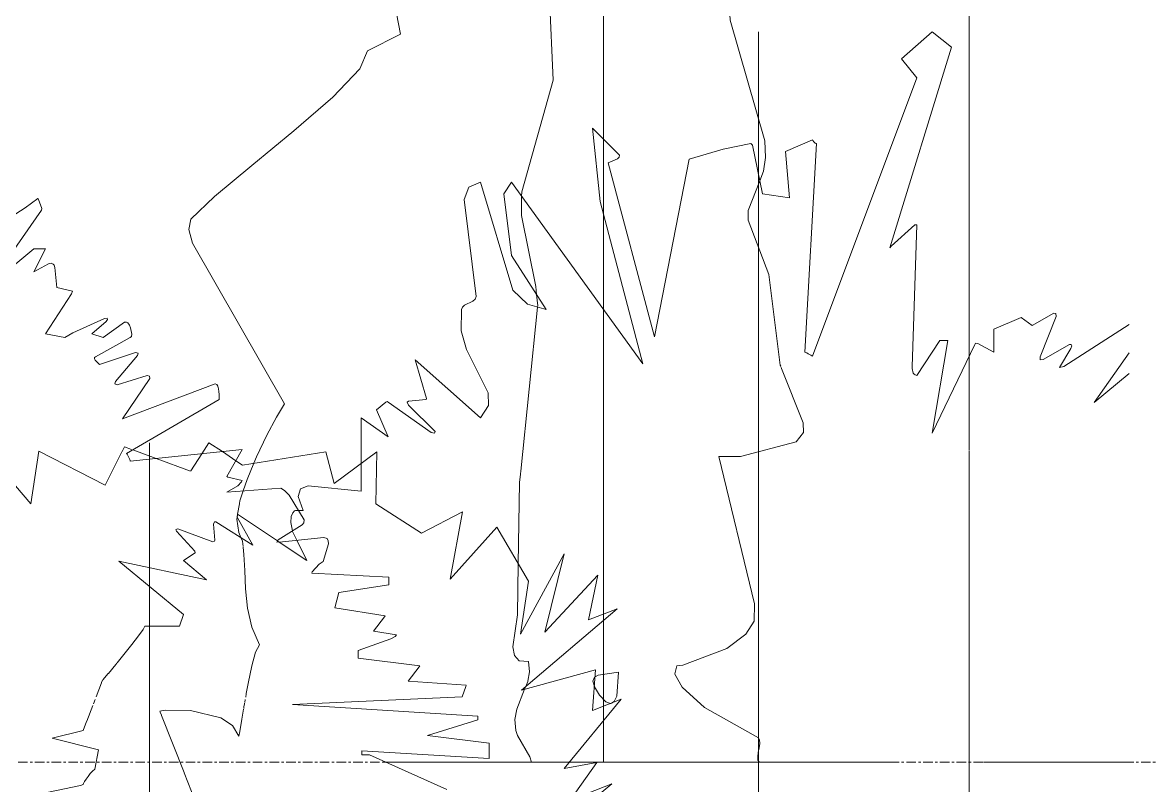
# Model space of a CAD drawing. Header units: inches. Extents: x -3210 to -1935, y -327 to 478.
# Drawn here: x -2041.6 to -1982.8, y 30.8 to 70.6 of the extents above; entities that cross this region are included whole.
import ezdxf

# ---------------------------------------------------------------- set-up
doc = ezdxf.new("R2010")
doc.units = ezdxf.units.IN
doc.header["$MEASUREMENT"] = 0
doc.linetypes.add('Grid Line 1_2_', pattern=[0.875, 0.5, -0.125, 0.125, -0.125])
doc.layers.add('A-DETL-GENF', color=92, linetype='Continuous', lineweight=9)
doc.layers.add('A-FLOR-LEVL-1', color=51, linetype='Grid Line 1_2_', lineweight=9)

# ---------------------------------------------------------------- blocks, each defined once
blk = doc.blocks.new('fraser photina 26748 - fraser photina 26748-1770216-BUILDING SECTION - NORTH_SOUTH - LOOKING EAST')
at = {"layer": 'A-DETL-GENF'}
for p, q in [((-1992.195, 69.461), (-1992.195, 74.286)), ((-2022.1, 71.056), (-2021.883, 69.973)), ((-2021.883, 69.973), (-2023.617, 69.106)), ((-1992.195, 68.672), (-1992.195, 69.461)), ((-2023.617, 69.106), (-2024.004, 68.16)), ((-1992.195, 68.597), (-1992.195, 68.672)), ((-1992.195, 68.464), (-1992.195, 68.597)), ((-1992.195, 68.286), (-1992.195, 68.464)), ((-1992.195, 68.076), (-1992.195, 68.286)), ((-2024.004, 68.16), (-2025.429, 66.691)), ((-1992.195, 67.845), (-1992.195, 68.076)), ((-1992.195, 67.606), (-1992.195, 67.845)), ((-1992.195, 66.709), (-1992.195, 67.805)), ((-1992.195, 67.805), (-1992.195, 67.661)), ((-1992.195, 67.661), (-1992.195, 67.545)), ((-1992.195, 67.372), (-1992.195, 67.606)), ((-1992.195, 67.545), (-1992.195, 67.457)), ((-1992.195, 67.457), (-1992.195, 67.396)), ((-1992.195, 67.396), (-1992.195, 67.362)), ((-1992.195, 67.354), (-1992.195, 67.372)), ((-1992.195, 67.362), (-1992.195, 67.354)), ((-2025.429, 66.691), (-2027.458, 64.934)), ((-1992.195, 65.372), (-1992.195, 66.709)), ((-1992.195, 63.911), (-1992.195, 65.372)), ((-2027.458, 64.934), (-2029.657, 63.129)), ((-1992.195, 62.441), (-1992.195, 63.911)), ((-2029.657, 63.129), (-2031.592, 61.511)), ((-1992.195, 61.079), (-1992.195, 62.441)), ((-2031.592, 61.511), (-2032.83, 60.318)), ((-1992.195, 59.939), (-1992.195, 61.079)), ((-2032.83, 60.318), (-2032.936, 59.787)), ((-2032.936, 59.787), (-2032.747, 59.067)), ((-1992.195, 59.137), (-1992.195, 59.939)), ((-2032.747, 59.067), (-2027.951, 50.686)), ((-1992.195, 58.642), (-1992.195, 59.137)), ((-1992.195, 57.367), (-1992.195, 58.642)), ((-1992.195, 55.632), (-1992.195, 57.367)), ((-1992.195, 53.756), (-1992.195, 55.632)), ((-1992.195, 53.196), (-1992.195, 53.756)), ((-1992.195, 52.058), (-1992.195, 53.196)), ((-1992.195, 52.331), (-1992.195, 52.245)), ((-1992.195, 52.242), (-1992.195, 52.331)), ((-1992.195, 52.245), (-1992.195, 51.967)), ((-1992.195, 51.119), (-1992.195, 52.242)), ((-1992.195, 50.856), (-1992.195, 52.058)), ((-1992.195, 51.986), (-1992.195, 50.469)), ((-1992.195, 51.967), (-1992.195, 51.986)), ((-2027.951, 50.686), (-2028.357, 50)), ((-1992.195, 51.076), (-1992.195, 51.119)), ((-1992.195, 50.951), (-1992.195, 51.076)), ((-1992.195, 49.918), (-1992.195, 50.951)), ((-1992.195, 50.469), (-1992.195, 50.856)), ((-2028.357, 50), (-2028.868, 49.044)), ((-1992.195, 49.602), (-1992.195, 49.918)), ((-1992.195, 48.851), (-1992.195, 49.602)), ((-2028.868, 49.044), (-2029.407, 47.924)), ((-1992.195, 48.282), (-1992.195, 48.823)), ((-1992.195, 39.633), (-1992.195, 48.244)), ((-2029.407, 47.924), (-2029.549, 47.584)), ((-2029.549, 47.584), (-2029.899, 46.748)), ((-2029.899, 46.748), (-2030.097, 46.144)), ((-2030.097, 46.144), (-2030.268, 45.625)), ((-2030.295, 45.469), (-2030.392, 44.923)), ((-2030.268, 45.625), (-2030.293, 45.483)), ((-2030.402, 44.868), (-2030.439, 44.662)), ((-2030.392, 44.923), (-2030.402, 44.868)), ((-2030.439, 44.662), (-2030.335, 43.968)), ((-2030.335, 43.968), (-2030.231, 43.718)), ((-2030.231, 43.718), (-2030.145, 43.515)), ((-2030.145, 43.515), (-2030.111, 43.248)), ((-2030.106, 43.207), (-2030.059, 42.835)), ((-2030.059, 42.835), (-2030.021, 41.988)), ((-2030.021, 41.988), (-2029.977, 41.033)), ((-2029.977, 41.033), (-2029.87, 40.03)), ((-2029.87, 40.03), (-2029.647, 39.038)), ((-1992.195, 29.665), (-1992.195, 39.633)), ((-2029.647, 39.038), (-2029.252, 38.117)), ((-2029.45, 37.738), (-2029.652, 37.013)), ((-2029.252, 38.117), (-2029.45, 37.738)), ((-2029.652, 37.013), (-2029.845, 36.088)), ((-2029.845, 36.088), (-2029.938, 35.571)), ((-2029.939, 35.565), (-2029.971, 35.387)), ((-2030.081, 34.75), (-2030.168, 34.231)), ((-2030.064, 34.85), (-2030.074, 34.794)), ((-2030.042, 34.986), (-2030.063, 34.858)), ((-2030.029, 35.065), (-2030.038, 35.008)), ((-2029.993, 35.264), (-2030.021, 35.111)), ((-2034.175, 34.703), (-2034.453, 34.649)), ((-2034.453, 34.649), (-2034.437, 34.611)), ((-2034.43, 34.592), (-2034.372, 34.446)), ((-2034.367, 34.433), (-2033.183, 31.448)), ((-2032.853, 34.68), (-2034.175, 34.703)), ((-2031.268, 34.301), (-2032.853, 34.68)), ((-2030.663, 33.91), (-2031.268, 34.301)), ((-2030.168, 34.231), (-2030.276, 33.594)), ((-2030.335, 33.349), (-2030.663, 33.91)), ((-2030.276, 33.594), (-2030.335, 33.349)), ((-2033.176, 31.431), (-2032.407, 29.491))]:
    blk.add_line(p, q, dxfattribs=at)
blk = doc.blocks.new('dwayne 23733 - dwayne 23733-698390-BUILDING SECTION - NORTH_SOUTH - LOOKING EAST')
at = {"layer": 'A-DETL-GENF'}
for p, q in [((-1983.85, 76.6), (-1985.3, 76.071)), ((-1985.3, 76.071), (-1985.701, 75.777)), ((-1985.964, 75.322), (-1986.059, 74.685)), ((-1985.701, 75.777), (-1985.964, 75.322)), ((-1986.059, 74.685), (-1985.957, 74.085)), ((-1985.957, 74.085), (-1985.694, 73.57)), ((-1985.694, 73.57), (-1985.305, 73.187)), ((-1985.305, 73.187), (-1984.825, 72.984)), ((-1984.825, 72.984), (-1984.289, 73.009)), ((-1984.289, 73.009), (-1983.85, 73.248)), ((-1983.85, 32), (-1991.447, 32)), ((-1983.85, 32), (-1991.447, 32))]:
    blk.add_line(p, q, dxfattribs=at)
blk = doc.blocks.new('tina 23824 - tina 23824-698380-BUILDING SECTION - NORTH_SOUTH - LOOKING EAST')
at = {"layer": 'A-DETL-GENF'}
for p, q in [((-2012.696, 98.472), (-2008.767, 100)), ((-2011.292, 99.748), (-2011.292, 99.941)), ((-2011.292, 99.941), (-2011.292, 99.801)), ((-2011.292, 99.801), (-2011.292, 99.586)), ((-2011.292, 99.437), (-2011.292, 99.748)), ((-2011.292, 99.586), (-2011.292, 99.306)), ((-2011.292, 99.018), (-2011.292, 99.437)), ((-2008.767, 100), (-2008.388, 99.964)), ((-2008.388, 99.964), (-2008.111, 99.56)), ((-2008.111, 99.56), (-2007.609, 98.3)), ((-2011.292, 99.306), (-2011.292, 98.144)), ((-2011.292, 97.98), (-2011.292, 99.018)), ((-2015.097, 95.961), (-2012.696, 98.472)), ((-2007.609, 98.3), (-2007.257, 97.767)), ((-2011.292, 98.144), (-2011.292, 97.302)), ((-2011.292, 97.38), (-2011.292, 97.98)), ((-2007.257, 97.767), (-2006.755, 97.516)), ((-2006.755, 97.516), (-2005.653, 97.862)), ((-2005.653, 97.862), (-2005.335, 97.877)), ((-2005.335, 97.877), (-2005.099, 97.772)), ((-2005.099, 97.772), (-2004.96, 97.564)), ((-2011.292, 95.673), (-2011.292, 97.38)), ((-2011.292, 97.302), (-2011.292, 97.024)), ((-2004.933, 97.271), (-2005.032, 96.913)), ((-2004.96, 97.564), (-2004.933, 97.271)), ((-2011.292, 97.024), (-2011.292, 96.616)), ((-2011.292, 96.616), (-2011.292, 95.675)), ((-2005.274, 96.507), (-2005.39, 96.4)), ((-2005.032, 96.913), (-2005.274, 96.507)), ((-2015.143, 95.477), (-2015.097, 95.961)), ((-2006.474, 95.961), (-2006.827, 95.566)), ((-2005.39, 96.4), (-2006.474, 95.961)), ((-2015.028, 95.062), (-2015.143, 95.477)), ((-2011.292, 95.675), (-2011.292, 94.882)), ((-2011.292, 95.306), (-2011.292, 95.673)), ((-2006.827, 95.566), (-2006.958, 95.075)), ((-2013.959, 93.64), (-2015.028, 95.062)), ((-2011.292, 94.619), (-2011.292, 95.306)), ((-2011.292, 94.882), (-2011.292, 92.685)), ((-2006.958, 95.075), (-2006.921, 94.527)), ((-2011.292, 93.397), (-2011.292, 94.619)), ((-2006.921, 94.527), (-2006.147, 92.578)), ((-2013.788, 93.233), (-2013.959, 93.64)), ((-2015.861, 91.704), (-2013.788, 93.233)), ((-2011.292, 91.704), (-2011.292, 93.397)), ((-2011.292, 92.685), (-2011.292, 92.25)), ((-2006.147, 92.578), (-2006.365, 92.226)), ((-2011.292, 92.25), (-2011.292, 90.835)), ((-2006.365, 92.226), (-2006.444, 90.127)), ((-2015.627, 91.398), (-2015.861, 91.704)), ((-2015.387, 91.178), (-2015.627, 91.398)), ((-2015.361, 87.794), (-2013.788, 91.268)), ((-2013.788, 91.268), (-2014.54, 91.005)), ((-2011.292, 91.4), (-2011.292, 91.704)), ((-2011.292, 90.948), (-2011.292, 91.4)), ((-2015.131, 91.041), (-2015.387, 91.178)), ((-2014.852, 90.984), (-2015.131, 91.041)), ((-2014.54, 91.005), (-2014.852, 90.984)), ((-2011.292, 88.214), (-2011.292, 90.948)), ((-2011.292, 90.835), (-2011.292, 90.016)), ((-2011.292, 90.016), (-2011.292, 87.409)), ((-2006.444, 90.127), (-2006.588, 89.853)), ((-2006.588, 89.853), (-2008.767, 89.74)), ((-2008.767, 89.74), (-2008.767, 85.81)), ((-2015.518, 87.023), (-2015.361, 87.794)), ((-2011.292, 88.037), (-2011.292, 88.193)), ((-2011.292, 87.854), (-2011.292, 88.037)), ((-2011.292, 87.656), (-2011.292, 87.854)), ((-2011.292, 87.169), (-2011.292, 87.647)), ((-2011.292, 87.409), (-2011.292, 86.574)), ((-2011.292, 86.902), (-2011.292, 87.169)), ((-2015.48, 86.361), (-2015.518, 87.023)), ((-2011.292, 86.576), (-2011.292, 86.902)), ((-2011.292, 86.338), (-2011.292, 86.576)), ((-2011.292, 86.574), (-2011.292, 86.479)), ((-2015.279, 85.804), (-2015.48, 86.361)), ((-2011.292, 86.479), (-2011.292, 86.37)), ((-2011.292, 86.37), (-2011.292, 86.244)), ((-2011.292, 86.153), (-2011.292, 86.338)), ((-2011.292, 86.244), (-2011.292, 86.096)), ((-2011.292, 85.988), (-2011.292, 86.153)), ((-2011.292, 86.096), (-2011.292, 85.923)), ((-2011.292, 85.808), (-2011.292, 85.988)), ((-2011.292, 85.923), (-2011.292, 85.72)), ((-2014.946, 85.351), (-2015.279, 85.804)), ((-2014.514, 84.997), (-2014.946, 85.351)), ((-2011.292, 85.578), (-2011.292, 85.808)), ((-2011.292, 85.72), (-2011.292, 85.483)), ((-2011.292, 85.264), (-2011.292, 85.578)), ((-2011.292, 85.483), (-2011.292, 77.187)), ((-2008.767, 85.81), (-2008.674, 85.551)), ((-2008.674, 85.551), (-2007.348, 84.282)), ((-2014.015, 84.741), (-2014.514, 84.997)), ((-2013.977, 84.352), (-2014.015, 84.741)), ((-2011.292, 76.86), (-2011.292, 85.264)), ((-2014.702, 82.493), (-2013.977, 84.352)), ((-2007.348, 84.282), (-2005.268, 80.48)), ((-2014.732, 82.013), (-2014.702, 82.493)), ((-2014.552, 81.553), (-2014.732, 82.013)), ((-2013.912, 67.567), (-2014.552, 81.553)), ((-2005.268, 80.48), (-2004.67, 70.698)), ((-2011.292, 77.187), (-2011.292, 76.89)), ((-2011.292, 76.89), (-2011.292, 76.661)), ((-2011.292, 76.444), (-2011.292, 76.86)), ((-2011.292, 76.661), (-2011.292, 76.482)), ((-2011.292, 76.482), (-2011.292, 76.332)), ((-2011.292, 76.172), (-2011.292, 76.444)), ((-2011.292, 76.332), (-2011.292, 76.195)), ((-2011.292, 76.195), (-2011.292, 76.049)), ((-2011.292, 75.997), (-2011.292, 76.172)), ((-2011.292, 76.049), (-2011.292, 75.877)), ((-2011.292, 75.872), (-2011.292, 75.997)), ((-2011.292, 75.877), (-2011.292, 75.476)), ((-2011.292, 75.75), (-2011.292, 75.872)), ((-2011.292, 75.586), (-2011.292, 75.75)), ((-2011.292, 75.332), (-2011.292, 75.586)), ((-2011.292, 75.476), (-2011.292, 75.059)), ((-2011.292, 74.973), (-2011.292, 75.332)), ((-2011.292, 75.059), (-2011.292, 74.628)), ((-2011.292, 74.625), (-2011.292, 74.973)), ((-2011.292, 74.628), (-2011.292, 74.186)), ((-2011.292, 74.283), (-2011.292, 74.625)), ((-2011.292, 73.946), (-2011.292, 74.283)), ((-2011.292, 74.186), (-2011.292, 67.582)), ((-2011.292, 73.61), (-2011.292, 73.946)), ((-2011.292, 73.272), (-2011.292, 73.61)), ((-2011.292, 72.93), (-2011.292, 73.272)), ((-2011.292, 71.304), (-2011.292, 72.93)), ((-2011.292, 69.11), (-2011.292, 71.304)), ((-2004.67, 70.698), (-2002.872, 64.416)), ((-2011.292, 64.499), (-2011.292, 69.11)), ((-2015.563, 61.746), (-2013.912, 67.567)), ((-2011.292, 67.582), (-2011.292, 64.499)), ((-2011.292, 60.609), (-2011.292, 64.499)), ((-2011.292, 64.499), (-2011.292, 60.605)), ((-2002.872, 64.416), (-2002.825, 63.547)), ((-2002.825, 63.547), (-2002.932, 62.834)), ((-2002.932, 62.834), (-2003.134, 62.319)), ((-2003.134, 62.319), (-2003.739, 60.778)), ((-2015.576, 60.527), (-2015.565, 61.526)), ((-2015.565, 61.526), (-2015.563, 61.746)), ((-2011.292, 56.756), (-2011.292, 60.605)), ((-2011.292, 60.605), (-2011.292, 56.558)), ((-2003.739, 60.778), (-2003.746, 60.269)), ((-2014.828, 56.808), (-2015.576, 60.513)), ((-2003.746, 60.269), (-2002.654, 57.431)), ((-2002.654, 57.431), (-2002.062, 52.704)), ((-2014.786, 56.396), (-2014.828, 56.808)), ((-2011.292, 55.614), (-2011.292, 56.756)), ((-2011.292, 56.558), (-2011.292, 56.322)), ((-2014.725, 55.796), (-2014.786, 56.396)), ((-2011.292, 56.322), (-2011.292, 56.207)), ((-2011.292, 56.207), (-2011.292, 56.149)), ((-2011.292, 56.149), (-2011.292, 56.087)), ((-2011.292, 56.087), (-2011.292, 55.957)), ((-2011.292, 55.957), (-2011.292, 55.698)), ((-2015.609, 47.178), (-2014.732, 55.732)), ((-2014.732, 55.732), (-2014.725, 55.796)), ((-2011.292, 55.698), (-2011.292, 55.614)), ((-2011.292, 52.944), (-2011.292, 55.614)), ((-2011.292, 55.614), (-2011.292, 55.248)), ((-2011.292, 55.248), (-2011.292, 48.984)), ((-2011.292, 50.412), (-2011.292, 52.94)), ((-2002.062, 52.703), (-2002.039, 52.645)), ((-2002.03, 52.624), (-2002.017, 52.59)), ((-2002.012, 52.577), (-2002, 52.548)), ((-2001.992, 52.527), (-2000.869, 49.698)), ((-2011.292, 48.984), (-2011.292, 50.412)), ((-2000.869, 49.698), (-2000.858, 49.196)), ((-2011.292, 48.783), (-2011.292, 48.967)), ((-2011.292, 48.967), (-2011.292, 48.783)), ((-2000.858, 49.196), (-2001.235, 48.699)), ((-2011.292, 39.722), (-2011.292, 48.767)), ((-2011.292, 48.767), (-2011.292, 47.607)), ((-2001.235, 48.699), (-2004.137, 47.938)), ((-2004.137, 47.938), (-2005.274, 47.935)), ((-2005.274, 47.935), (-2003.4, 40.252)), ((-2015.624, 47.027), (-2015.61, 47.166)), ((-2011.292, 47.607), (-2011.292, 39.722)), ((-2015.738, 42.343), (-2015.669, 46.587)), ((-2015.669, 46.587), (-2015.625, 47.015)), ((-2015.782, 39.68), (-2015.738, 42.343)), ((-2003.4, 40.252), (-2003.429, 39.341)), ((-2016.017, 38.017), (-2015.782, 39.68)), ((-2011.292, 39.398), (-2011.292, 39.722)), ((-2011.292, 39.722), (-2011.292, 39.595)), ((-2011.292, 39.595), (-2011.292, 39.398)), ((-2011.292, 38.22), (-2011.292, 39.398)), ((-2011.292, 39.398), (-2011.292, 39.304)), ((-2011.292, 39.304), (-2011.292, 38.992)), ((-2011.292, 38.992), (-2011.292, 38.665)), ((-2003.429, 39.341), (-2003.864, 38.664)), ((-2011.292, 38.665), (-2011.292, 38.332)), ((-2011.292, 38.332), (-2011.292, 37.999)), ((-2003.864, 38.664), (-2004.857, 37.928)), ((-2015.944, 37.558), (-2016.017, 38.017)), ((-2011.292, 37.437), (-2011.292, 38.22)), ((-2011.292, 37.999), (-2011.292, 37.674)), ((-2011.292, 37.674), (-2011.292, 37.271)), ((-2004.857, 37.928), (-2007.157, 37.051)), ((-2015.694, 37.273), (-2015.944, 37.558)), ((-2015.207, 37.238), (-2015.694, 37.273)), ((-2015.15, 36.709), (-2015.207, 37.238)), ((-2011.292, 37.015), (-2011.292, 37.437)), ((-2011.292, 37.342), (-2011.292, 36.87)), ((-2011.292, 36.866), (-2011.292, 37.342)), ((-2011.292, 37.271), (-2011.292, 37.03)), ((-2015.242, 36.214), (-2015.15, 36.709)), ((-2011.564, 36.534), (-2011.728, 36.44)), ((-2011.564, 36.534), (-2010.513, 36.692)), ((-2011.292, 37.03), (-2011.292, 37.019)), ((-2011.292, 37.019), (-2011.292, 36.583)), ((-2011.292, 36.87), (-2011.292, 37.015)), ((-2011.292, 36.575), (-2011.292, 36.866)), ((-2011.292, 36.583), (-2011.292, 34.909)), ((-2011.292, 35.284), (-2011.292, 36.575)), ((-2010.599, 35.439), (-2010.513, 36.692)), ((-2007.566, 36.583), (-2007.186, 35.896)), ((-2007.457, 37.019), (-2007.563, 36.593)), ((-2007.157, 37.051), (-2007.457, 37.019)), ((-2015.408, 35.796), (-2015.349, 35.944)), ((-2015.349, 35.944), (-2015.246, 36.206)), ((-2011.765, 36.418), (-2011.842, 36.225)), ((-2011.842, 36.225), (-2011.765, 35.939)), ((-2011.728, 36.44), (-2011.765, 36.418)), ((-2011.762, 35.925), (-2011.495, 35.491)), ((-2007.186, 35.896), (-2006.024, 34.836)), ((-2015.819, 34.757), (-2015.408, 35.796)), ((-2011.495, 35.491), (-2011.169, 35.14)), ((-2010.727, 35.165), (-2010.599, 35.439)), ((-2015.914, 34.223), (-2015.819, 34.757)), ((-2011.292, 35.051), (-2011.292, 35.271)), ((-2011.292, 34.909), (-2011.292, 35.048)), ((-2011.292, 34.154), (-2011.292, 34.909)), ((-2011.292, 34.909), (-2011.292, 34.154)), ((-2011.169, 35.14), (-2010.928, 35.052)), ((-2010.916, 35.048), (-2010.876, 35.073)), ((-2010.876, 35.073), (-2010.727, 35.165)), ((-2006.024, 34.836), (-2003.202, 33.266)), ((-2015.861, 33.636), (-2015.914, 34.223)), ((-2011.292, 34.023), (-2011.292, 34.154)), ((-2011.292, 34.154), (-2011.292, 33.461)), ((-2015.776, 33.38), (-2015.861, 33.636)), ((-2011.292, 33.499), (-2011.292, 34.018)), ((-2015.133, 32.27), (-2015.776, 33.38)), ((-2011.292, 33.499), (-2011.292, 32)), ((-2011.292, 33.457), (-2011.292, 32.711)), ((-2003.202, 33.266), (-2003.139, 33.153)), ((-2003.137, 32.966), (-2003.171, 32.734)), ((-2003.139, 33.153), (-2003.137, 32.966)), ((-2011.292, 32.711), (-2011.292, 32)), ((-2003.214, 32.49), (-2003.242, 32.266)), ((-2003.171, 32.734), (-2003.214, 32.49)), ((-2022.655, 32), (-2022.776, 32)), ((-2022.776, 32), (-2022.655, 32)), ((-2022.655, 32), (-2022.423, 32)), ((-2022.423, 32), (-2022.655, 32)), ((-2022.423, 32), (-2021.417, 32)), ((-2021.417, 32), (-2022.423, 32)), ((-2021.417, 32), (-2019.839, 32)), ((-2019.839, 32), (-2021.417, 32)), ((-2019.839, 32), (-2017.769, 32)), ((-2017.769, 32), (-2019.839, 32)), ((-2017.769, 32), (-2015.289, 32)), ((-2015.289, 32), (-2017.769, 32)), ((-2015.289, 32), (-2013.065, 32)), ((-2015.043, 32), (-2015.289, 32)), ((-2015.133, 32.27), (-2015.043, 32)), ((-2013.065, 32), (-2015.043, 32)), ((-2013.065, 32), (-2015.043, 32)), ((-2012.477, 32), (-2013.065, 32)), ((-2003.147, 32), (-2013.065, 32)), ((-2013.065, 32), (-2012.477, 32)), ((-2009.416, 32), (-2012.477, 32)), ((-2012.477, 32), (-2009.416, 32)), ((-2009.416, 32), (-2003.147, 32)), ((-2009.416, 32), (-1996.056, 32)), ((-2003.242, 32.266), (-2003.228, 32.092)), ((-2003.228, 32.092), (-2003.147, 32)), ((-2003.147, 32), (-1996.056, 32))]:
    blk.add_line(p, q, dxfattribs=at)
blk = doc.blocks.new('yew 26768 - yew 26768-1778494-BUILDING SECTION - NORTH_SOUTH - LOOKING EAST')
at = {"layer": 'A-DETL-GENF'}
for p, q in [((-2046.341, 48.394), (-2046.448, 45.419)), ((-2043.419, 48.075), (-2046.341, 48.394)), ((-2036.3, 48.447), (-2036.424, 48.2)), ((-2035.925, 48.309), (-2036.3, 48.447)), ((-2034.64, 47.835), (-2035.869, 48.288)), ((-2034.996, 47.491), (-2034.996, 48.66)), ((-2034.996, 48.66), (-2034.996, 47.798)), ((-2034.996, 47.966), (-2034.996, 48.447)), ((-2034.996, 48.447), (-2034.996, 47.966)), ((-2034.996, 48.075), (-2034.996, 48.394)), ((-2034.996, 48.394), (-2034.996, 47.966)), ((-2031.89, 48.66), (-2032.262, 48.081)), ((-2031.188, 48.192), (-2031.89, 48.66)), ((-2041.187, 45.478), (-2043.419, 48.075)), ((-2040.766, 48.221), (-2041.187, 45.478)), ((-2037.306, 46.45), (-2040.766, 48.221)), ((-2036.435, 48.179), (-2037.306, 46.45)), ((-2034.996, 47.966), (-2034.996, 48.221)), ((-2034.996, 48.221), (-2034.996, 47.966)), ((-2034.996, 45.472), (-2034.996, 48.182)), ((-2034.996, 48.182), (-2034.996, 46.535)), ((-2034.996, 46.535), (-2034.996, 48.182)), ((-2034.996, 48.182), (-2034.996, 47.491)), ((-2034.996, 47.966), (-2034.996, 48.075)), ((-2034.996, 47.798), (-2034.996, 47.966)), ((-2034.996, 47.966), (-2034.996, 47.798)), ((-2034.996, 47.798), (-2034.996, 47.966)), ((-2034.996, 47.966), (-2034.996, 47.798)), ((-2034.996, 47.798), (-2034.996, 47.966)), ((-2034.996, 47.966), (-2034.996, 47.798)), ((-2034.996, 47.798), (-2034.996, 45.419)), ((-2034.996, 45.478), (-2034.996, 47.798)), ((-2034.996, 47.798), (-2034.996, 45.478)), ((-2034.996, 46.45), (-2034.996, 47.798)), ((-2034.996, 47.798), (-2034.996, 46.45)), ((-2034.996, 47.685), (-2034.996, 47.798)), ((-2034.996, 47.798), (-2034.996, 47.172)), ((-2034.996, 47.172), (-2034.996, 47.685)), ((-2032.846, 47.172), (-2034.64, 47.835)), ((-2032.262, 48.081), (-2032.835, 47.189)), ((-2030.481, 47.721), (-2031.188, 48.192)), ((-2030.136, 47.491), (-2030.481, 47.721)), ((-2025.78, 48.182), (-2030.136, 47.491)), ((-2025.355, 46.535), (-2025.78, 48.182)), ((-2023.123, 48.182), (-2025.355, 46.535)), ((-2023.176, 45.472), (-2023.123, 48.182)), ((-2049.317, 46.216), (-2050.326, 43.665)), ((-2046.448, 45.419), (-2049.317, 46.216)), ((-2034.996, 46.197), (-2034.996, 43.665)), ((-2034.996, 45.419), (-2034.996, 46.197)), ((-2034.996, 43.931), (-2034.996, 45.472)), ((-2020.785, 43.931), (-2023.176, 45.472)), ((-2052.664, 44.941), (-2053.461, 42.178)), ((-2050.326, 43.665), (-2052.664, 44.941)), ((-2034.996, 41.54), (-2034.996, 45.047)), ((-2034.996, 45.047), (-2034.996, 43.931)), ((-2034.996, 44.941), (-2034.996, 42.178)), ((-2034.996, 43.665), (-2034.996, 44.941)), ((-2018.66, 45.047), (-2020.785, 43.931)), ((-2019.298, 41.54), (-2018.66, 45.047)), ((-2034.996, 41.434), (-2034.996, 44.25)), ((-2034.996, 44.25), (-2034.996, 41.54)), ((-2016.854, 44.25), (-2019.298, 41.54)), ((-2015.207, 41.434), (-2016.854, 44.25)), ((-2053.461, 42.178), (-2055.427, 43.453)), ((-2055.427, 43.453), (-2053.142, 37.449)), ((-2034.996, 43.453), (-2034.996, 42.132)), ((-2034.996, 42.178), (-2034.996, 43.453)), ((-2034.996, 38.777), (-2034.996, 42.868)), ((-2034.996, 42.868), (-2034.996, 38.671)), ((-2013.347, 42.868), (-2015.632, 38.671)), ((-2014.357, 38.777), (-2013.347, 42.868)), ((-2034.996, 42.132), (-2034.996, 41.169)), ((-2034.996, 39.415), (-2034.996, 41.753)), ((-2034.996, 41.753), (-2034.996, 38.777)), ((-2034.996, 38.671), (-2034.996, 41.434)), ((-2015.632, 38.671), (-2015.207, 41.434)), ((-2011.594, 41.753), (-2014.357, 38.777)), ((-2012.072, 39.415), (-2011.594, 41.753)), ((-2034.996, 41.151), (-2034.996, 39.084)), ((-2053.142, 37.449), (-2058.349, 40.159)), ((-2058.349, 40.159), (-2057.286, 37.715)), ((-2034.996, 40.159), (-2034.996, 39.084)), ((-2034.996, 39.084), (-2034.996, 40.159)), ((-2034.996, 35.749), (-2034.996, 39.999)), ((-2034.996, 39.999), (-2034.996, 39.415)), ((-2015.579, 35.749), (-2010.584, 39.999)), ((-2010.584, 39.999), (-2012.072, 39.415)), ((-2034.996, 39.084), (-2034.996, 38.498)), ((-2034.996, 38.498), (-2034.996, 39.084)), ((-2034.996, 39.084), (-2034.996, 38.498)), ((-2057.286, 37.715), (-2059.305, 38.671)), ((-2059.305, 38.671), (-2058.148, 35.812)), ((-2034.996, 38.498), (-2034.996, 38.671)), ((-2034.996, 38.671), (-2034.996, 38.498)), ((-2034.996, 38.498), (-2034.996, 37.449)), ((-2034.996, 37.449), (-2034.996, 38.498)), ((-2034.996, 38.498), (-2034.996, 37.715)), ((-2034.996, 37.715), (-2034.996, 38.498)), ((-2034.996, 38.498), (-2034.996, 36.769)), ((-2034.996, 34.686), (-2034.996, 36.812)), ((-2034.996, 36.812), (-2034.996, 35.749)), ((-2034.996, 36.752), (-2034.996, 36.144)), ((-2011.7, 36.812), (-2015.579, 35.749)), ((-2011.859, 34.686), (-2011.7, 36.812)), ((-2034.996, 36.129), (-2034.996, 35.288)), ((-2058.14, 35.792), (-2057.857, 35.092)), ((-2057.848, 35.071), (-2057.499, 34.208)), ((-2034.996, 31.658), (-2034.996, 35.271)), ((-2034.996, 35.271), (-2034.996, 34.686)), ((-2034.996, 35.194), (-2034.996, 35.023)), ((-2034.996, 34.959), (-2034.996, 34.58)), ((-2013.347, 31.658), (-2010.372, 35.271)), ((-2010.372, 35.271), (-2011.859, 34.686)), ((-2057.499, 34.208), (-2059.89, 33.889)), ((-2034.996, 34.558), (-2034.996, 34.395)), ((-2034.996, 34.381), (-2034.996, 34.208)), ((-2034.996, 34.208), (-2034.996, 33.889)), ((-2059.89, 33.889), (-2058.668, 32.242)), ((-2034.996, 33.87), (-2034.996, 33.789)), ((-2034.996, 33.778), (-2034.996, 32.242)), ((-2058.668, 32.242), (-2059.677, 31.498)), ((-2034.996, 32.242), (-2034.996, 31.518)), ((-2034.996, 30.011), (-2034.996, 31.977)), ((-2034.996, 31.977), (-2034.996, 31.658)), ((-2011.647, 31.977), (-2013.347, 31.658)), ((-2013.028, 30.011), (-2011.647, 31.977)), ((-2059.677, 31.498), (-2054.736, 27.142)), ((-2034.996, 31.498), (-2034.996, 29.081)), ((-2034.996, 26.251), (-2034.996, 30.861)), ((-2034.996, 30.861), (-2034.996, 30.011)), ((-2016.445, 26.251), (-2010.85, 30.861)), ((-2010.85, 30.861), (-2013.028, 30.011)), ((-2034.996, 29.078), (-2034.996, 27.142)), ((-2054.736, 27.142), (-2049.529, 23.104)), ((-2034.996, 27.142), (-2034.996, 23.6)), ((-2034.996, 23.635), (-2034.996, 26.251)), ((-2020.679, 23.635), (-2016.445, 26.251)), ((-2034.996, 20.66), (-2034.996, 23.635)), ((-2034.996, 23.588), (-2034.996, 23.104)), ((-2026.933, 22.106), (-2020.892, 23.583)), ((-2020.892, 23.583), (-2020.679, 23.635)), ((-2049.529, 23.104), (-2046.542, 22.536)), ((-2034.996, 23.104), (-2034.996, 22.536)), ((-2046.542, 22.536), (-2044.884, 22.107)), ((-2034.996, 22.536), (-2034.996, 22.106)), ((-2044.884, 22.107), (-2041.607, 21.261)), ((-2034.996, 22.106), (-2034.996, 21.261)), ((-2032.846, 20.66), (-2026.933, 22.106)), ((-2041.607, 21.261), (-2036.565, 20.66)), ((-2034.996, 21.261), (-2034.996, 21.163)), ((-2056.292, 20.66), (-2056.867, 20.66)), ((-2056.867, 20.66), (-2051.17, 20.66)), ((-2054.656, 20.66), (-2056.292, 20.66)), ((-2052.088, 20.66), (-2054.656, 20.66)), ((-2048.72, 20.66), (-2052.088, 20.66)), ((-2044.684, 20.66), (-2048.72, 20.66)), ((-2040.109, 20.66), (-2044.684, 20.66)), ((-2035.128, 20.66), (-2040.109, 20.66)), ((-2032.846, 20.66), (-2036.565, 20.66)), ((-2035.574, 20.66), (-2035.128, 20.66)), ((-2032.846, 20.66), (-2035.128, 20.66)), ((-2030.147, 20.66), (-2035.128, 20.66)), ((-2034.996, 21.163), (-2034.996, 20.66)), ((-2019.445, 20.66), (-2032.846, 20.66)), ((-2025.572, 20.66), (-2030.147, 20.66)), ((-2021.536, 20.66), (-2025.572, 20.66)), ((-2018.168, 20.66), (-2021.536, 20.66)), ((-2013.389, 20.66), (-2019.445, 20.66)), ((-2015.6, 20.66), (-2018.168, 20.66)), ((-2013.964, 20.66), (-2015.6, 20.66)), ((-2013.389, 20.66), (-2013.964, 20.66))]:
    blk.add_line(p, q, dxfattribs=at)
blk = doc.blocks.new('fountain grass 26747 - fountain grass 26747-1778495-BUILDING SECTION - NORTH_SOUTH - LOOKING EAST')
at = {"layer": 'A-DETL-GENF'}
for p, q in [((-2003.197, 68.695), (-2003.197, 70.105)), ((-2003.197, 69.299), (-2003.197, 70.105)), ((-1995.741, 68.695), (-1994.129, 70.105)), ((-1993.122, 69.299), (-1994.129, 70.105)), ((-2003.197, 58.822), (-2003.197, 69.299)), ((-1996.346, 58.822), (-1993.122, 69.299)), ((-2003.197, 68.695), (-2003.197, 67.688)), ((-1995.741, 68.695), (-1994.935, 67.688)), ((-2003.197, 67.688), (-2003.197, 53.18)), ((-1994.935, 67.688), (-2000.376, 53.18)), ((-2010.45, 63.658), (-2011.861, 65.068)), ((-2011.861, 65.068), (-2011.458, 61.24)), ((-2003.197, 63.658), (-2003.197, 65.068)), ((-2003.197, 65.068), (-2003.197, 62.624)), ((-2003.6, 64.262), (-2005.044, 63.979)), ((-2003.516, 64.178), (-2003.6, 64.262)), ((-2002.995, 61.643), (-2003.516, 64.178)), ((-2003.197, 64.431), (-2003.197, 64.464)), ((-2003.197, 64.464), (-2003.197, 63.859)), ((-2003.197, 64.355), (-2003.197, 64.431)), ((-2003.197, 64.32), (-2003.197, 64.355)), ((-2003.197, 64.29), (-2003.197, 64.32)), ((-2003.197, 64.27), (-2003.197, 64.29)), ((-2003.197, 64.262), (-2003.197, 64.27)), ((-2003.197, 53.382), (-2003.197, 64.262)), ((-2003.197, 64.178), (-2003.197, 64.262)), ((-2003.197, 64.262), (-2003.197, 63.979)), ((-2003.197, 62.624), (-2003.197, 64.178)), ((-2000.376, 64.464), (-2001.786, 63.859)), ((-2000.779, 53.382), (-2000.174, 64.262)), ((-2000.368, 64.431), (-2000.376, 64.464)), ((-2000.316, 64.355), (-2000.368, 64.431)), ((-2000.28, 64.32), (-2000.316, 64.355)), ((-2000.242, 64.29), (-2000.28, 64.32)), ((-2000.205, 64.27), (-2000.242, 64.29)), ((-2000.174, 64.262), (-2000.205, 64.27)), ((-2010.556, 63.478), (-2010.469, 63.563)), ((-2010.469, 63.563), (-2010.45, 63.658)), ((-2005.044, 63.979), (-2006.823, 63.456)), ((-2003.197, 63.979), (-2003.197, 63.456)), ((-2003.197, 63.859), (-2003.197, 61.441)), ((-2003.197, 63.563), (-2003.197, 63.658)), ((-2003.197, 63.478), (-2003.197, 63.563)), ((-2001.786, 63.859), (-2001.585, 61.441)), ((-2011.055, 63.255), (-2010.556, 63.478)), ((-2008.637, 54.188), (-2011.055, 63.255)), ((-2006.823, 63.456), (-2008.637, 54.188)), ((-2003.197, 63.255), (-2003.197, 63.478)), ((-2003.197, 63.456), (-2003.197, 62.624)), ((-2003.197, 62.624), (-2003.197, 63.255)), ((-2003.197, 62.624), (-2003.197, 54.188)), ((-2003.197, 54.188), (-2003.197, 62.624)), ((-2003.197, 62.624), (-2003.197, 61.24)), ((-2003.197, 61.643), (-2003.197, 62.624)), ((-2018.319, 61.986), (-2018.558, 61.346)), ((-2017.704, 62.255), (-2018.319, 61.986)), ((-2016.019, 56.61), (-2017.704, 62.255)), ((-2016.092, 62.255), (-2016.495, 61.651)), ((-2009.241, 52.777), (-2016.092, 62.255)), ((-2003.197, 52.777), (-2003.197, 62.255)), ((-2003.197, 62.255), (-2003.197, 61.651)), ((-2003.197, 56.61), (-2003.197, 62.255)), ((-2003.197, 62.255), (-2003.197, 61.986)), ((-2003.197, 61.986), (-2003.197, 61.346)), ((-2018.558, 61.346), (-2017.937, 56.28)), ((-2016.495, 61.651), (-2016.092, 58.427)), ((-2011.458, 61.24), (-2009.241, 52.777)), ((-2003.197, 61.651), (-2003.197, 58.427)), ((-2003.197, 61.441), (-2003.197, 61.643)), ((-2003.197, 61.346), (-2003.197, 56.28)), ((-2003.197, 61.24), (-2003.197, 52.777)), ((-2001.585, 61.441), (-2002.995, 61.643)), ((-2003.197, 52.625), (-2003.197, 60.031)), ((-2003.197, 60.031), (-2003.197, 60.021)), ((-2003.197, 60.021), (-2003.197, 58.92)), ((-1995.04, 60.021), (-1996.272, 58.92)), ((-1995.172, 52.625), (-1994.935, 60.031)), ((-1994.935, 60.031), (-1995.04, 60.021)), ((-2003.197, 58.92), (-2003.197, 58.822)), ((-1996.272, 58.92), (-1996.346, 58.822)), ((-2016.092, 58.427), (-2014.279, 55.606)), ((-2003.197, 58.427), (-2003.197, 55.606)), ((-2015.266, 55.88), (-2016.019, 56.61)), ((-2003.197, 55.88), (-2003.197, 56.61)), ((-2018.401, 55.909), (-2018.543, 55.834)), ((-2018.248, 55.977), (-2018.401, 55.909)), ((-2018.105, 56.052), (-2018.248, 55.977)), ((-2017.995, 56.148), (-2018.105, 56.052)), ((-2017.937, 56.28), (-2017.995, 56.148)), ((-2003.197, 56.28), (-2003.197, 56.148)), ((-2003.197, 56.148), (-2003.197, 56.052)), ((-2003.197, 56.052), (-2003.197, 55.977)), ((-2003.197, 55.977), (-2003.197, 55.909)), ((-2003.197, 55.909), (-2003.197, 55.834)), ((-2018.711, 55.606), (-2018.715, 54.491)), ((-2018.654, 55.737), (-2018.711, 55.606)), ((-2018.543, 55.834), (-2018.654, 55.737)), ((-2014.279, 55.606), (-2015.266, 55.88)), ((-2003.197, 55.606), (-2003.197, 55.88)), ((-2003.197, 55.834), (-2003.197, 55.737)), ((-2003.197, 55.737), (-2003.197, 55.606)), ((-2003.197, 55.606), (-2003.197, 54.491)), ((-2003.197, 55.397), (-2003.197, 55.417)), ((-2003.197, 55.417), (-2003.197, 54.782)), ((-2003.197, 55.356), (-2003.197, 55.411)), ((-2003.197, 55.411), (-2003.197, 55.397)), ((-2003.197, 55.397), (-2003.197, 54.916)), ((-2003.197, 55.241), (-2003.197, 55.397)), ((-2003.197, 54.874), (-2003.197, 55.356)), ((-1987.775, 55.417), (-1988.914, 54.782)), ((-1987.682, 55.397), (-1987.775, 55.417)), ((-1987.664, 55.241), (-1987.682, 55.397)), ((-2003.197, 53.143), (-2003.197, 55.241)), ((-2003.197, 54.782), (-2003.197, 55.195)), ((-2003.197, 55.195), (-2003.197, 54.591)), ((-2003.197, 54.916), (-2003.197, 52.637)), ((-2003.197, 54.792), (-2003.197, 54.874)), ((-2003.197, 50.762), (-2003.197, 54.792)), ((-1989.495, 55.195), (-1990.906, 54.591)), ((-1988.914, 54.782), (-1989.495, 55.195)), ((-1988.49, 53.143), (-1987.664, 55.241)), ((-1983.85, 54.825), (-1987.263, 52.637)), ((-2018.715, 54.491), (-2018.437, 53.526)), ((-2003.197, 54.591), (-2003.197, 53.382)), ((-2003.197, 54.491), (-2003.197, 53.526)), ((-1990.906, 54.591), (-1990.906, 53.382)), ((-2003.197, 49.15), (-2003.197, 53.986)), ((-2003.197, 53.986), (-2003.197, 52.173)), ((-2003.197, 53.836), (-2003.197, 53.847)), ((-2003.197, 53.847), (-2003.197, 53.785)), ((-2003.197, 53.382), (-2003.197, 53.836)), ((-2003.197, 53.785), (-2003.197, 53.79)), ((-2003.197, 53.79), (-2003.197, 53.002)), ((-2003.197, 53.715), (-2003.197, 53.785)), ((-2003.197, 53.785), (-2003.197, 49.15)), ((-2003.197, 53.583), (-2003.197, 53.715)), ((-2003.197, 52.576), (-2003.197, 53.583)), ((-1993.726, 53.986), (-1994.935, 52.173)), ((-1994.129, 49.15), (-1993.323, 53.986)), ((-1991.913, 53.785), (-1994.129, 49.15)), ((-1993.323, 53.986), (-1993.726, 53.986)), ((-1991.867, 53.847), (-1991.913, 53.785)), ((-1991.748, 53.836), (-1991.867, 53.847)), ((-1990.906, 53.382), (-1991.748, 53.836)), ((-1986.971, 53.79), (-1988.343, 53.002)), ((-1987.48, 52.576), (-1986.893, 53.583)), ((-1986.876, 53.785), (-1986.971, 53.79)), ((-1986.893, 53.583), (-1986.85, 53.715)), ((-1986.85, 53.715), (-1986.876, 53.785)), ((-2017.704, 49.964), (-2021.129, 52.987)), ((-2021.129, 52.987), (-2020.525, 50.972)), ((-2018.437, 53.526), (-2017.307, 51.253)), ((-2003.197, 53.526), (-2003.197, 51.253)), ((-2003.197, 53.371), (-2003.197, 53.382)), ((-2003.197, 53.342), (-2003.197, 53.371)), ((-2003.197, 53.302), (-2003.197, 53.342)), ((-2003.197, 53.259), (-2003.197, 53.302)), ((-2003.197, 53.22), (-2003.197, 53.259)), ((-2003.197, 53.191), (-2003.197, 53.22)), ((-2003.197, 53.18), (-2003.197, 53.191)), ((-2003.197, 52.979), (-2003.197, 53.143)), ((-2003.197, 53.002), (-2003.197, 52.979)), ((-2003.197, 49.964), (-2003.197, 52.987)), ((-2003.197, 52.987), (-2003.197, 50.972)), ((-2000.738, 53.371), (-2000.779, 53.382)), ((-2000.679, 53.342), (-2000.738, 53.371)), ((-2000.611, 53.302), (-2000.679, 53.342)), ((-2000.539, 53.259), (-2000.611, 53.302)), ((-2000.471, 53.22), (-2000.539, 53.259)), ((-2000.414, 53.191), (-2000.471, 53.22)), ((-2000.376, 53.18), (-2000.414, 53.191)), ((-1988.488, 52.979), (-1988.49, 53.143)), ((-1988.343, 53.002), (-1988.488, 52.979)), ((-1985.667, 50.762), (-1983.85, 53.357)), ((-2003.197, 51.568), (-2003.197, 52.777)), ((-2003.197, 52.777), (-2003.197, 50.762)), ((-2003.197, 52.637), (-2003.197, 52.576)), ((-2003.197, 52.538), (-2003.197, 52.625)), ((-2003.197, 52.451), (-2003.197, 52.538)), ((-2003.197, 52.368), (-2003.197, 52.451)), ((-2003.197, 52.294), (-2003.197, 52.368)), ((-1995.17, 52.538), (-1995.172, 52.625)), ((-1995.164, 52.451), (-1995.17, 52.538)), ((-1995.149, 52.368), (-1995.164, 52.451)), ((-1995.122, 52.294), (-1995.149, 52.368)), ((-1987.263, 52.637), (-1987.48, 52.576)), ((-2003.197, 52.234), (-2003.197, 52.294)), ((-2003.197, 52.192), (-2003.197, 52.234)), ((-2003.197, 52.173), (-2003.197, 52.192)), ((-2003.197, 51.971), (-2003.197, 52.022)), ((-2003.197, 52.022), (-2003.197, 51.992)), ((-2003.197, 51.992), (-2003.197, 51.568)), ((-2003.197, 51.927), (-2003.197, 51.971)), ((-2003.197, 51.805), (-2003.197, 51.927)), ((-2003.197, 50.762), (-2003.197, 51.805)), ((-1995.08, 52.234), (-1995.122, 52.294)), ((-1995.019, 52.192), (-1995.08, 52.234)), ((-1994.935, 52.173), (-1995.019, 52.192)), ((-1983.85, 52.276), (-1985.667, 50.762)), ((-2017.307, 51.253), (-2017.297, 50.606)), ((-2003.197, 51.253), (-2003.197, 50.606)), ((-2022.663, 50.777), (-2023.144, 50.367)), ((-2022.586, 50.805), (-2022.663, 50.777)), ((-2022.54, 50.77), (-2022.586, 50.805)), ((-2020.289, 49.19), (-2022.54, 50.77)), ((-2021.473, 50.835), (-2021.532, 50.77)), ((-2021.532, 50.77), (-2021.474, 50.626)), ((-2021.474, 50.626), (-2020.078, 49.242)), ((-2020.551, 50.917), (-2021.473, 50.835)), ((-2020.525, 50.972), (-2020.551, 50.917)), ((-2017.297, 50.606), (-2017.704, 49.964)), ((-2003.197, 50.972), (-2003.197, 50.917)), ((-2003.197, 50.917), (-2003.197, 50.835)), ((-2003.197, 50.835), (-2003.197, 50.77)), ((-2003.197, 50.77), (-2003.197, 50.805)), ((-2003.197, 50.805), (-2003.197, 50.777)), ((-2003.197, 50.777), (-2003.197, 50.367)), ((-2003.197, 50.77), (-2003.197, 50.626)), ((-2003.197, 49.19), (-2003.197, 50.77)), ((-2003.197, 50.561), (-2003.197, 50.762)), ((-2003.197, 50.626), (-2003.197, 49.242)), ((-2003.197, 50.606), (-2003.197, 49.964)), ((-2023.144, 50.367), (-2022.54, 48.957)), ((-2003.197, 50.428), (-2003.197, 50.561)), ((-2003.197, 48.344), (-2003.197, 50.428)), ((-2003.197, 50.367), (-2003.197, 48.957)), ((-2022.54, 48.957), (-2023.95, 49.964)), ((-2023.95, 49.964), (-2023.95, 47.571)), ((-2003.197, 48.957), (-2003.197, 49.964)), ((-2003.197, 49.964), (-2003.197, 46.136)), ((-2020.122, 49.158), (-2020.289, 49.19)), ((-2020.078, 49.242), (-2020.122, 49.158)), ((-2003.197, 49.242), (-2003.197, 49.158)), ((-2003.197, 49.158), (-2003.197, 49.19)), ((-2003.197, 49.086), (-2003.197, 49.15)), ((-2003.197, 49.15), (-2003.197, 49.134)), ((-2003.197, 49.134), (-2003.197, 48.393)), ((-2003.197, 48.976), (-2003.197, 49.086)), ((-2003.197, 48.344), (-2003.197, 48.976)), ((-2003.197, 48.949), (-2003.197, 48.95)), ((-2003.197, 48.95), (-2003.197, 48.143)), ((-2003.197, 48.908), (-2003.197, 48.949)), ((-2003.197, 48.798), (-2003.197, 48.908)), ((-2003.197, 48.646), (-2003.197, 48.798)), ((-2003.197, 48.321), (-2003.197, 48.646)), ((-2003.197, 48.393), (-2003.197, 48.143)), ((-2003.197, 48.143), (-2003.197, 48.344)), ((-2003.197, 48.143), (-2003.197, 48.344)), ((-2003.197, 48.2), (-2003.197, 48.321)), ((-2003.197, 48.143), (-2003.197, 48.2)), ((-2003.197, 47.135), (-2003.197, 48.143)), ((-2023.95, 47.571), (-2023.95, 46.136)), ((-2003.197, 47.337), (-2003.197, 47.37)), ((-2003.197, 47.37), (-2003.197, 46.732)), ((-2003.197, 47.216), (-2003.197, 47.337)), ((-2003.197, 45.847), (-2003.197, 47.216)), ((-2003.197, 47.098), (-2003.197, 47.135)), ((-2003.197, 47.041), (-2003.197, 47.098)), ((-2003.197, 46.972), (-2003.197, 47.041)), ((-2003.197, 46.899), (-2003.197, 46.972)), ((-2003.197, 46.83), (-2003.197, 46.899)), ((-2003.197, 46.771), (-2003.197, 46.83)), ((-2003.197, 46.732), (-2003.197, 46.771)), ((-2027.117, 46.256), (-2027.238, 45.852)), ((-2026.704, 46.416), (-2027.117, 46.256)), ((-2023.95, 46.136), (-2026.704, 46.416)), ((-2003.197, 46.136), (-2003.197, 46.416)), ((-2003.197, 46.416), (-2003.197, 46.256)), ((-2003.197, 46.256), (-2003.197, 45.852)), ((-2003.197, 46.128), (-2003.197, 46.165)), ((-2003.197, 46.165), (-2003.197, 45.685)), ((-2003.197, 46.014), (-2003.197, 46.128)), ((-2003.197, 43.912), (-2003.197, 46.014)), ((-2027.238, 45.852), (-2026.973, 45.128)), ((-2003.197, 45.852), (-2003.197, 45.128)), ((-2003.197, 45.725), (-2003.197, 45.847)), ((-2003.197, 45.694), (-2003.197, 45.725)), ((-2003.197, 45.725), (-2003.197, 43.912)), ((-2003.197, 45.685), (-2003.197, 45.725)), ((-2003.197, 45.604), (-2003.197, 45.694)), ((-2003.197, 45.475), (-2003.197, 45.604)), ((-2003.197, 45.323), (-2003.197, 45.475)), ((-2003.197, 45.168), (-2003.197, 45.323)), ((-2030.398, 44.927), (-2030.409, 44.774)), ((-2030.409, 44.774), (-2029.592, 43.315)), ((-2028.305, 43.531), (-2030.398, 44.927)), ((-2027.59, 44.813), (-2027.612, 44.494)), ((-2027.507, 45.007), (-2027.59, 44.813)), ((-2027.417, 45.103), (-2027.507, 45.007)), ((-2027.376, 45.128), (-2027.417, 45.103)), ((-2027.224, 45.128), (-2027.376, 45.128)), ((-2026.973, 45.128), (-2027.207, 45.128)), ((-2003.197, 45.028), (-2003.197, 45.168)), ((-2003.197, 45.128), (-2003.197, 45.103)), ((-2003.197, 45.103), (-2003.197, 45.007)), ((-2003.197, 44.919), (-2003.197, 45.028)), ((-2003.197, 45.007), (-2003.197, 44.813)), ((-2003.197, 42.509), (-2003.197, 44.927)), ((-2003.197, 44.927), (-2003.197, 44.774)), ((-2003.197, 42.098), (-2003.197, 44.919)), ((-2003.197, 44.813), (-2003.197, 44.494)), ((-2003.197, 44.774), (-2003.197, 43.315)), ((-2033.508, 44.165), (-2033.614, 44.124)), ((-2031.693, 43.495), (-2033.508, 44.165)), ((-2031.607, 44.524), (-2031.65, 44.417)), ((-2031.65, 44.417), (-2031.577, 43.572)), ((-2031.522, 44.534), (-2031.607, 44.524)), ((-2029.592, 43.315), (-2031.522, 44.534)), ((-2027.612, 44.494), (-2027.526, 44.059)), ((-2003.197, 43.315), (-2003.197, 44.534)), ((-2003.197, 44.534), (-2003.197, 44.524)), ((-2003.197, 44.524), (-2003.197, 44.417)), ((-2003.197, 44.494), (-2003.197, 44.022)), ((-2003.197, 44.417), (-2003.197, 43.572)), ((-2003.197, 43.495), (-2003.197, 44.165)), ((-2003.197, 44.165), (-2003.197, 44.121)), ((-2033.622, 44.121), (-2033.591, 44.036)), ((-2033.591, 44.036), (-2032.63, 43.005)), ((-2031.577, 43.572), (-2031.607, 43.516)), ((-2027.526, 44.059), (-2027.519, 44.022)), ((-2027.519, 44.022), (-2027.294, 43.567)), ((-2027.294, 43.567), (-2026.771, 42.509)), ((-2003.197, 44.121), (-2003.197, 44.036)), ((-2003.197, 44.036), (-2003.197, 43.005)), ((-2003.197, 44.022), (-2003.197, 42.509)), ((-2003.197, 43.572), (-2003.197, 43.516)), ((-2032.63, 43.005), (-2032.614, 42.912)), ((-2031.607, 43.516), (-2031.693, 43.495)), ((-2028.216, 43.472), (-2028.305, 43.531)), ((-2026.771, 42.509), (-2028.216, 43.472)), ((-2003.197, 43.516), (-2003.197, 43.495)), ((-2003.197, 43.005), (-2003.197, 42.912)), ((-2036.6, 42.471), (-2033.219, 39.688)), ((-2032.01, 41.502), (-2036.6, 42.471)), ((-2032.614, 42.912), (-2033.219, 42.509)), ((-2033.219, 42.509), (-2032.01, 41.502)), ((-2003.197, 42.912), (-2003.197, 42.509)), ((-2003.197, 42.509), (-2003.197, 41.502)), ((-2003.197, 41.502), (-2003.197, 42.471)), ((-2003.197, 42.471), (-2003.197, 39.688)), ((-2003.197, 40.889), (-2003.197, 42.3)), ((-2003.197, 42.3), (-2003.197, 41.695)), ((-2003.197, 42.057), (-2003.197, 42.098)), ((-2003.197, 41.999), (-2003.197, 42.057)), ((-2003.197, 41.93), (-2003.197, 41.999)), ((-2003.197, 41.858), (-2003.197, 41.93)), ((-2003.197, 41.79), (-2003.197, 41.858)), ((-2003.197, 41.734), (-2003.197, 41.79)), ((-2003.197, 41.695), (-2003.197, 41.734)), ((-2003.197, 40.856), (-2003.197, 40.889)), ((-2003.197, 40.688), (-2003.197, 40.856)), ((-2003.197, 40.616), (-2003.197, 40.688)), ((-2003.197, 40.414), (-2003.197, 40.616)), ((-2003.197, 40.083), (-2003.197, 40.414)), ((-2003.197, 40.168), (-2003.197, 40.285)), ((-2003.197, 40.285), (-2003.197, 40.083)), ((-2003.197, 39.923), (-2003.197, 40.168)), ((-2033.219, 39.688), (-2033.42, 39.084)), ((-2003.197, 38.632), (-2003.197, 39.923)), ((-2003.197, 39.688), (-2003.197, 39.084)), ((-2035.325, 38.919), (-2035.567, 38.582)), ((-2035.234, 39.084), (-2035.325, 38.919)), ((-2033.42, 39.084), (-2035.234, 39.084)), ((-2003.197, 39.084), (-2003.197, 38.919)), ((-2003.197, 38.919), (-2003.197, 38.582)), ((-2035.567, 38.582), (-2035.916, 38.127)), ((-2003.197, 38.471), (-2003.197, 38.632)), ((-2003.197, 38.582), (-2003.197, 38.127)), ((-2003.197, 38.373), (-2003.197, 38.471)), ((-2003.197, 37.596), (-2003.197, 38.373)), ((-2035.916, 38.127), (-2036.324, 37.612)), ((-2003.197, 38.127), (-2003.197, 37.612)), ((-2003.197, 37.665), (-2003.197, 37.719)), ((-2003.197, 37.719), (-2003.197, 37.486)), ((-2003.197, 37.542), (-2003.197, 37.665)), ((-2036.746, 37.092), (-2037.137, 36.624)), ((-2036.698, 37.151), (-2036.746, 37.092)), ((-2036.324, 37.612), (-2036.684, 37.169)), ((-2003.197, 37.612), (-2003.197, 37.092)), ((-2003.197, 37.464), (-2003.197, 37.596)), ((-2003.197, 37.388), (-2003.197, 37.542)), ((-2003.197, 37.486), (-2003.197, 37.464)), ((-2003.197, 36.456), (-2003.197, 37.388)), ((-2003.197, 37.092), (-2003.197, 36.624)), ((-2037.142, 36.619), (-2037.434, 36.281)), ((-2003.197, 36.624), (-2003.197, 36.263)), ((-2037.502, 36.128), (-2037.784, 35.396)), ((-2037.45, 36.263), (-2037.496, 36.144)), ((-2003.197, 36.329), (-2003.197, 36.456)), ((-2003.197, 35.923), (-2003.197, 36.329)), ((-2003.197, 36.263), (-2003.197, 33.643)), ((-2003.197, 35.852), (-2003.197, 35.923)), ((-2003.197, 35.65), (-2003.197, 35.852)), ((-2003.197, 35.247), (-2003.197, 35.65)), ((-2037.958, 34.942), (-2038.271, 34.129)), ((-2037.833, 35.267), (-2037.924, 35.032)), ((-2003.197, 34.844), (-2003.197, 35.247)), ((-2003.197, 34.038), (-2003.197, 34.844)), ((-2038.458, 33.643), (-2040.07, 33.24)), ((-2038.279, 34.109), (-2038.458, 33.643)), ((-2003.197, 33.635), (-2003.197, 34.038)), ((-2003.197, 33.643), (-2003.197, 33.24)), ((-2003.197, 33.58), (-2003.197, 33.635)), ((-2003.197, 32.829), (-2003.197, 33.58)), ((-2040.07, 33.24), (-2037.652, 32.636)), ((-2003.197, 33.24), (-2003.197, 32.636)), ((-2037.652, 32.636), (-2037.853, 31.628)), ((-2003.197, 32.628), (-2003.197, 32.829)), ((-2003.197, 32.636), (-2003.197, 31.628)), ((-2003.197, 32.545), (-2003.197, 32.628)), ((-2003.197, 32.421), (-2003.197, 32.545)), ((-2003.197, 31.822), (-2003.197, 32.421)), ((-2003.197, 31.419), (-2003.197, 31.822)), ((-2038.202, 31.248), (-2038.303, 31.105)), ((-2038.089, 31.393), (-2038.202, 31.248)), ((-2037.97, 31.524), (-2038.089, 31.393)), ((-2037.853, 31.628), (-2037.97, 31.524)), ((-2003.197, 31.628), (-2003.197, 31.524)), ((-2003.197, 31.524), (-2003.197, 31.393)), ((-2003.197, 31.016), (-2003.197, 31.419)), ((-2003.197, 31.393), (-2003.197, 31.248)), ((-2003.197, 31.248), (-2003.197, 31.105)), ((-2038.6, 30.782), (-2040.271, 30.419)), ((-2038.458, 30.822), (-2038.6, 30.782)), ((-2038.438, 30.878), (-2038.458, 30.823)), ((-2038.384, 30.977), (-2038.438, 30.878)), ((-2038.303, 31.105), (-2038.384, 30.977)), ((-2003.197, 31.105), (-2003.197, 30.977)), ((-2003.197, 30.96), (-2003.197, 31.016)), ((-2003.197, 30.977), (-2003.197, 30.878)), ((-2003.197, 30.21), (-2003.197, 30.96)), ((-2003.197, 30.878), (-2003.197, 30.822)), ((-2003.197, 30.822), (-2003.197, 30.791)), ((-2003.197, 30.782), (-2003.197, 30.419))]:
    blk.add_line(p, q, dxfattribs=at)
blk = doc.blocks.new('fountain grass 26747 - fountain grass 26747-V25-BUILDING SECTION - NORTH_SOUTH - LOOKING EAST')
at = {"layer": 'A-DETL-GENF'}
for p, q in [((-2040.83, 61.396), (-2041.491, 60.916)), ((-2040.827, 61.41), (-2040.83, 61.396)), ((-2040.795, 61.356), (-2040.827, 61.41)), ((-2040.62, 60.873), (-2040.795, 61.356)), ((-2041.491, 60.916), (-2045.046, 58.637)), ((-2043.449, 56.762), (-2040.629, 60.792)), ((-2040.629, 60.792), (-2040.62, 60.873)), ((-2041.032, 58.777), (-2043.449, 56.762)), ((-2041.032, 57.568), (-2040.427, 58.777)), ((-2040.427, 58.777), (-2041.032, 58.777)), ((-2040.271, 57.992), (-2041.032, 57.568)), ((-2040.119, 58.021), (-2040.271, 57.992)), ((-2040.024, 57.971), (-2040.119, 58.021)), ((-2039.971, 57.927), (-2040.024, 57.971)), ((-2039.932, 57.804), (-2039.971, 57.927)), ((-2039.823, 56.762), (-2039.932, 57.804)), ((-2039.017, 56.56), (-2039.823, 56.762)), ((-2039.07, 56.427), (-2039.017, 56.56)), ((-2040.427, 54.344), (-2039.07, 56.427)), ((-2037.345, 55.133), (-2038.991, 54.392)), ((-2038.009, 54.344), (-2037.253, 54.976)), ((-2036.29, 54.949), (-2037.405, 54.142)), ((-2037.203, 55.15), (-2037.345, 55.133)), ((-2037.253, 54.976), (-2037.183, 55.085)), ((-2037.183, 55.085), (-2037.203, 55.15)), ((-2036.196, 54.948), (-2036.29, 54.949)), ((-2036.12, 54.907), (-2036.196, 54.948)), ((-2036.044, 54.797), (-2036.12, 54.907)), ((-2035.979, 54.645), (-2036.044, 54.797)), ((-2039.42, 54.142), (-2040.427, 54.344)), ((-2038.991, 54.392), (-2039.42, 54.142)), ((-2037.405, 54.142), (-2038.009, 54.344)), ((-2037.808, 53.135), (-2035.994, 54.142)), ((-2035.994, 54.142), (-2035.93, 54.2)), ((-2035.912, 54.32), (-2035.979, 54.645)), ((-2035.93, 54.2), (-2035.912, 54.32)), ((-2037.866, 53.097), (-2037.808, 53.135)), ((-2037.865, 53.04), (-2037.866, 53.097)), ((-2037.822, 52.971), (-2037.865, 53.04)), ((-2037.755, 52.898), (-2037.822, 52.971)), ((-2035.716, 53.369), (-2037.606, 52.732)), ((-2036.77, 51.847), (-2035.613, 53.215)), ((-2035.591, 53.336), (-2035.716, 53.369)), ((-2035.613, 53.215), (-2035.591, 53.336)), ((-2037.685, 52.829), (-2037.755, 52.898)), ((-2037.629, 52.771), (-2037.685, 52.829)), ((-2037.606, 52.732), (-2037.629, 52.771)), ((-2036.8, 51.724), (-2036.77, 51.847)), ((-2035.109, 52.164), (-2036.683, 51.684)), ((-2036.397, 49.911), (-2034.983, 52.013)), ((-2034.987, 52.127), (-2035.109, 52.164)), ((-2034.983, 52.013), (-2034.987, 52.127)), ((-2036.683, 51.684), (-2036.8, 51.724)), ((-2031.561, 51.724), (-2036.397, 49.911)), ((-2031.481, 51.693), (-2031.561, 51.724)), ((-2031.426, 51.603), (-2031.481, 51.693)), ((-2031.39, 51.474), (-2031.426, 51.603)), ((-2031.37, 51.323), (-2031.39, 51.474)), ((-2031.362, 51.168), (-2031.37, 51.323)), ((-2036.196, 48.097), (-2031.36, 50.918)), ((-2031.36, 51.027), (-2031.362, 51.168)), ((-2031.36, 50.918), (-2031.36, 51.027)), ((-2030.151, 48.299), (-2035.994, 47.695)), ((-2030.957, 46.889), (-2030.151, 48.299)), ((-2036.163, 48.057), (-2036.196, 48.097)), ((-2036.125, 47.998), (-2036.163, 48.057)), ((-2036.087, 47.93), (-2036.125, 47.998)), ((-2036.052, 47.858), (-2036.087, 47.93)), ((-2036.022, 47.79), (-2036.052, 47.858)), ((-2036.002, 47.733), (-2036.022, 47.79)), ((-2035.994, 47.695), (-2036.002, 47.733)), ((-2030.901, 46.856), (-2030.957, 46.889)), ((-2030.151, 46.687), (-2030.901, 46.856)), ((-2030.383, 46.413), (-2030.181, 46.615)), ((-2030.181, 46.615), (-2030.151, 46.687)), ((-2030.957, 46.083), (-2030.383, 46.413)), ((-2028.136, 46.284), (-2030.957, 46.083)), ((-2027.944, 46.167), (-2028.136, 46.284)), ((-2027.706, 45.923), (-2027.944, 46.167)), ((-2026.923, 44.631), (-2027.706, 45.923)), ((-2028.274, 43.595), (-2027.02, 44.372)), ((-2027.02, 44.372), (-2026.927, 44.471)), ((-2026.927, 44.471), (-2026.923, 44.631)), ((-2028.338, 43.463), (-2028.274, 43.595)), ((-2025.887, 43.718), (-2028.052, 43.485)), ((-2025.718, 43.665), (-2025.887, 43.718)), ((-2025.657, 43.541), (-2025.718, 43.665)), ((-2025.651, 43.388), (-2025.657, 43.541)), ((-2028.052, 43.485), (-2028.338, 43.463)), ((-2025.92, 42.456), (-2025.651, 43.388)), ((-2026.128, 42.329), (-2025.92, 42.456)), ((-2026.524, 41.851), (-2026.501, 41.923)), ((-2022.494, 41.65), (-2026.524, 41.851)), ((-2026.501, 41.923), (-2026.128, 42.329)), ((-2025.114, 40.844), (-2022.494, 41.247)), ((-2022.494, 41.247), (-2022.494, 41.65)), ((-2025.315, 40.038), (-2025.114, 40.844)), ((-2022.696, 39.635), (-2025.315, 40.038)), ((-2023.3, 38.829), (-2022.722, 39.579)), ((-2022.722, 39.579), (-2022.696, 39.635)), ((-2024.106, 37.821), (-2022.385, 38.421)), ((-2022.091, 38.627), (-2023.3, 38.829)), ((-2022.385, 38.421), (-2022.171, 38.544)), ((-2022.171, 38.544), (-2022.091, 38.627)), ((-2024.106, 37.418), (-2024.106, 37.821)), ((-2020.882, 37.015), (-2024.106, 37.418)), ((-2021.487, 36.209), (-2020.909, 36.96)), ((-2020.909, 36.96), (-2020.882, 37.015)), ((-2018.464, 36.008), (-2021.487, 36.209)), ((-2018.666, 35.403), (-2018.476, 35.936)), ((-2018.476, 35.936), (-2018.464, 36.008)), ((-2027.532, 35), (-2018.666, 35.403)), ((-2017.86, 34.396), (-2027.532, 35)), ((-2020.479, 33.389), (-2017.86, 34.195)), ((-2017.86, 34.195), (-2017.86, 34.396)), ((-2017.255, 32.986), (-2020.479, 33.389)), ((-2017.255, 32.18), (-2017.255, 32.986)), ((-2023.905, 32.381), (-2023.905, 32.583)), ((-2023.905, 32.583), (-2017.255, 32.18)), ((-2023.502, 32.381), (-2023.905, 32.381)), ((-2019.472, 30.568), (-2023.502, 32.381))]:
    blk.add_line(p, q, dxfattribs=at)

msp = doc.modelspace()

# ---------------------------------------------------------------- linework, layer by layer
at = {"layer": 'A-FLOR-LEVL-1'}
msp.add_line((-1935.47917, 32), (-3194.57025, 32), dxfattribs=at)

# ---------------------------------------------------------------- block references
at = {"layer": 'A-DETL-GENF'}
for name in ['tina 23824 - tina 23824-698380-BUILDING SECTION - NORTH_SOUTH - LOOKING EAST', 'fraser photina 26748 - fraser photina 26748-1770216-BUILDING SECTION - NORTH_SOUTH - LOOKING EAST', 'dwayne 23733 - dwayne 23733-698390-BUILDING SECTION - NORTH_SOUTH - LOOKING EAST', 'fountain grass 26747 - fountain grass 26747-V25-BUILDING SECTION - NORTH_SOUTH - LOOKING EAST', 'fountain grass 26747 - fountain grass 26747-1778495-BUILDING SECTION - NORTH_SOUTH - LOOKING EAST', 'yew 26768 - yew 26768-1778494-BUILDING SECTION - NORTH_SOUTH - LOOKING EAST']:
    msp.add_blockref(name, (0, 0), dxfattribs=at)

doc.saveas('drawing.dxf')
